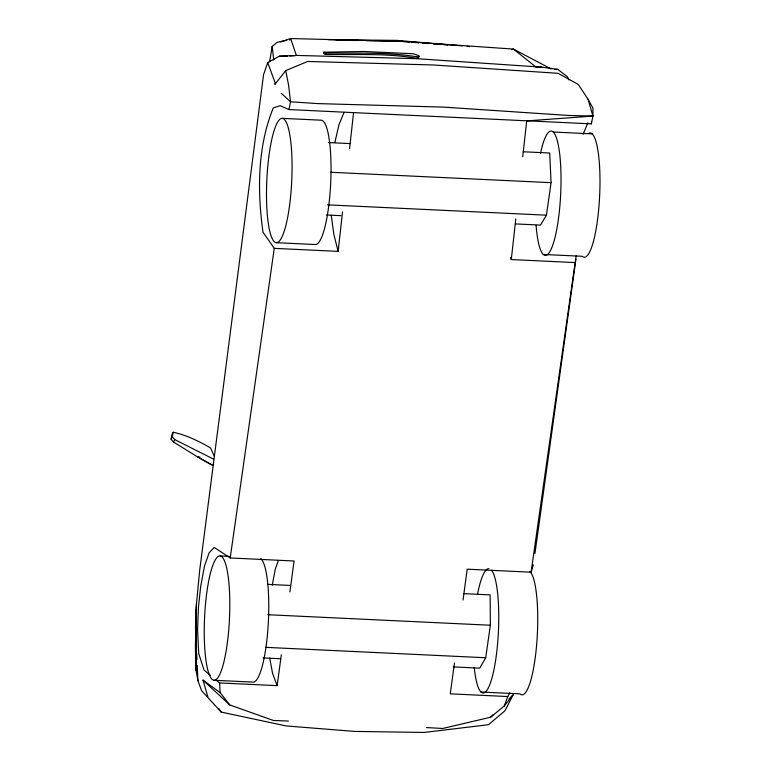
<?xml version="1.0" encoding="UTF-8"?>
<svg xmlns="http://www.w3.org/2000/svg" width="771" height="771" viewBox="0 0 771 771"><rect width="100%" height="100%" fill="white"/><g stroke="black" fill="none" stroke-linecap="round" stroke-linejoin="round"><path stroke-width="1.16" d="M196.48 603.674L195.381 646.165L195.94 669.845L197.916 680.726L201.607 690.662L221.181 712.067L286.051 725.925L354.776 731.419L424.146 732.45L488.506 724.701L504.909 710.814L513.168 694.796L508.985 698.95M195.892 610.073L195.94 669.845L195.892 610.073L199.66 570.53L263.547 74.7L267.749 62.567L279.275 56.225L295.688 55.531L289.809 55.917M289.886 591.858L294.088 560.999L230.211 557.973L274.264 248.358L262.988 232.129C257.235 191.015 257.427 146.866 273.252 107.94L280.143 105.685L288.952 109.569L591.338 123.861L591.588 121.558M274.264 248.358L338.141 251.375L342.526 211.929M349.571 148.581L353.561 112.72M576.207 255.895L575.156 262.574L511.279 259.557L515.799 218.916M522.719 156.764L526.699 120.902L592.918 116.074L592.918 108.075L588.1 99.276L578.25 84.424L558.098 73.312L433.225 64.976L307.658 61.468L285.742 70.595L274.9 84.386L275.054 82.651L267.749 62.567M215.957 679.926L219.619 682.933L277.136 685.65L281.338 654.781M454.476 662.964L450.274 693.833L507.79 696.55L509.949 692.637M463.034 600.04L467.226 569.181L531.103 572.198L533.359 564.825M534.949 553.414L575.908 259.21M515.221 223.898L540.481 225.093L546.437 215.186L551.063 182.669L549.704 153.015L523.239 151.762M453.242 666.905L479.697 668.158L485.73 657.75L490.356 625.233L490.125 594.884L463.66 593.641M531.103 572.198L575.156 262.574M418.952 56.437L417.342 56.881L417.121 58.268L418.73 57.815L418.904 55.695L413.285 53.739L363.835 51.484L323.839 52.177L323.618 53.556L325.449 54.452C355.576 54.992 386.271 53.054 416.003 58.201M325.449 54.452L325.67 53.074L323.839 52.177M269.638 61.786L272.173 46.424L277.261 42.28L286.716 40.314M279.275 56.225L287.448 56.071M212.95 465.472L197.501 456.856L173.514 442.034L171.104 439.239L171.894 434.671L173.147 432.252C186.351 434.989 198.899 441.224 210.56 447.951L214.29 456.153M171.104 439.239L172.357 436.82L173.147 432.252M272.288 585.122L275.218 569.287L278.292 560.594M288.952 109.569L290.542 101.791L288.585 85.118L285.742 70.595M591.338 123.861L592.918 116.074L588.1 99.276M334.932 142.278L338.922 124.844L344.039 112.383M426.498 727.573L442.708 728.479L490.578 717.242L504.234 706.005L507.79 696.55M583.107 134.279L587.868 122.811M173.514 442.034L174.766 439.615L172.357 436.82M289.771 40.082L290.667 38.55L402.414 41.403L513.476 49.084L551.111 68.947M504.234 706.005L513.168 694.796M490.578 717.242L493.083 714.746M280.326 41.952L290.667 38.55L296.334 55.416L416.301 58.663L541.811 67.164L557.809 69.39L567.389 76.734L569.017 79.924M511.472 49.662L513.476 49.084L535.575 66.72L540.307 67.52M554.407 69.457L557.809 69.39M328.388 39.707L396.573 40.371L462.378 45.884M336.301 40.343L357.869 40.487M325.67 53.074C356.192 53.44 387.215 51.917 417.342 56.881M366.235 40.612L397.316 41.085L409.285 42.029M592.918 116.074L568.333 115.448L443.45 107.111L317.883 103.603L290.542 101.791L281.348 93.349M288.402 721.049L273.406 720.48L229.739 704.916L202.985 680.138L207.881 696.782M282.427 118.368A62.239 12.461 -87.3 0 1 288.45 212.969A62.239 12.461 -87.3 0 1 266.978 210.232A62.239 12.461 -87.3 0 1 282.427 118.368L321.391 120.209A62.239 12.461 -87.3 0 1 330.653 183.951A62.239 12.461 -87.3 0 1 315.117 244.523L276.143 242.682M553.202 132.024L592.176 133.865M328.388 142.558L350.034 143.579M330.952 172.27L551.063 182.669M327.53 204.845L546.437 215.186M326.384 214.974L340.821 215.658M543.276 254.449L582.24 256.29A62.239 12.461 -87.3 0 0 599.539 197.887A62.239 12.461 -87.3 0 0 588.948 133.132M220.169 555.949A62.239 12.461 -87.3 0 1 226.192 650.551A62.239 12.461 -87.3 0 1 204.72 647.813A62.239 12.461 -87.3 0 1 220.169 555.949L229.613 556.402M267.604 584.37L290.465 585.449M267.836 614.718L490.356 625.233M265.619 647.341L485.73 657.75M263.2 657.923L280.037 658.723M481.017 692.03L519.982 693.871A62.239 12.461 -87.3 0 0 536.732 643.573A62.239 12.461 -87.3 0 0 529.918 571.446M213.895 680.263L252.859 682.104A62.239 12.461 -87.3 0 0 268.144 625.85A62.239 12.461 -87.3 0 0 260.82 558.618M535.575 66.72L541.811 67.164M411.675 42.222L418.855 42.791M422.441 43.08L428.425 43.552M433.206 43.928L437.995 44.304M443.98 44.785L447.565 45.065M467.168 46.385L469.568 46.636M199.891 457.126L197.501 456.856L210.734 464.335L213.047 464.932M213.615 459.15L174.766 439.615M230.211 557.973L214.261 547.458L209.095 552.903L204.488 565.943L200.711 586.307L198.465 606.96L197.54 629.888L198.745 653.577L204.064 670.134L210.473 675.406M202.985 680.138L220.111 692.57L229.739 704.916M218.742 708.539L221.181 712.067M277.136 685.65L272.587 673.372L269.705 658.097M510.71 257.312L511.279 259.557M338.141 251.375L333.862 234.49L331.26 215.234M272.173 46.424L273.763 60.09M219.619 682.933L220.111 692.57M196.239 642.898L195.506 626.351L195.718 646.262M196.711 653.538L196.981 659.446M197.241 665.363L197.916 680.726M491.522 570.222A62.239 12.461 -87.3 0 1 494.847 665.016A62.239 12.461 -87.3 0 1 474.252 667.522M477.615 593.921A62.239 12.461 -87.3 0 1 488.824 568.641M540.519 153.178A62.239 12.461 -87.3 0 1 559.216 150.326A62.239 12.461 -87.3 0 1 553.578 242.624A62.239 12.461 -87.3 0 1 536.105 225.402"/></g></svg>
